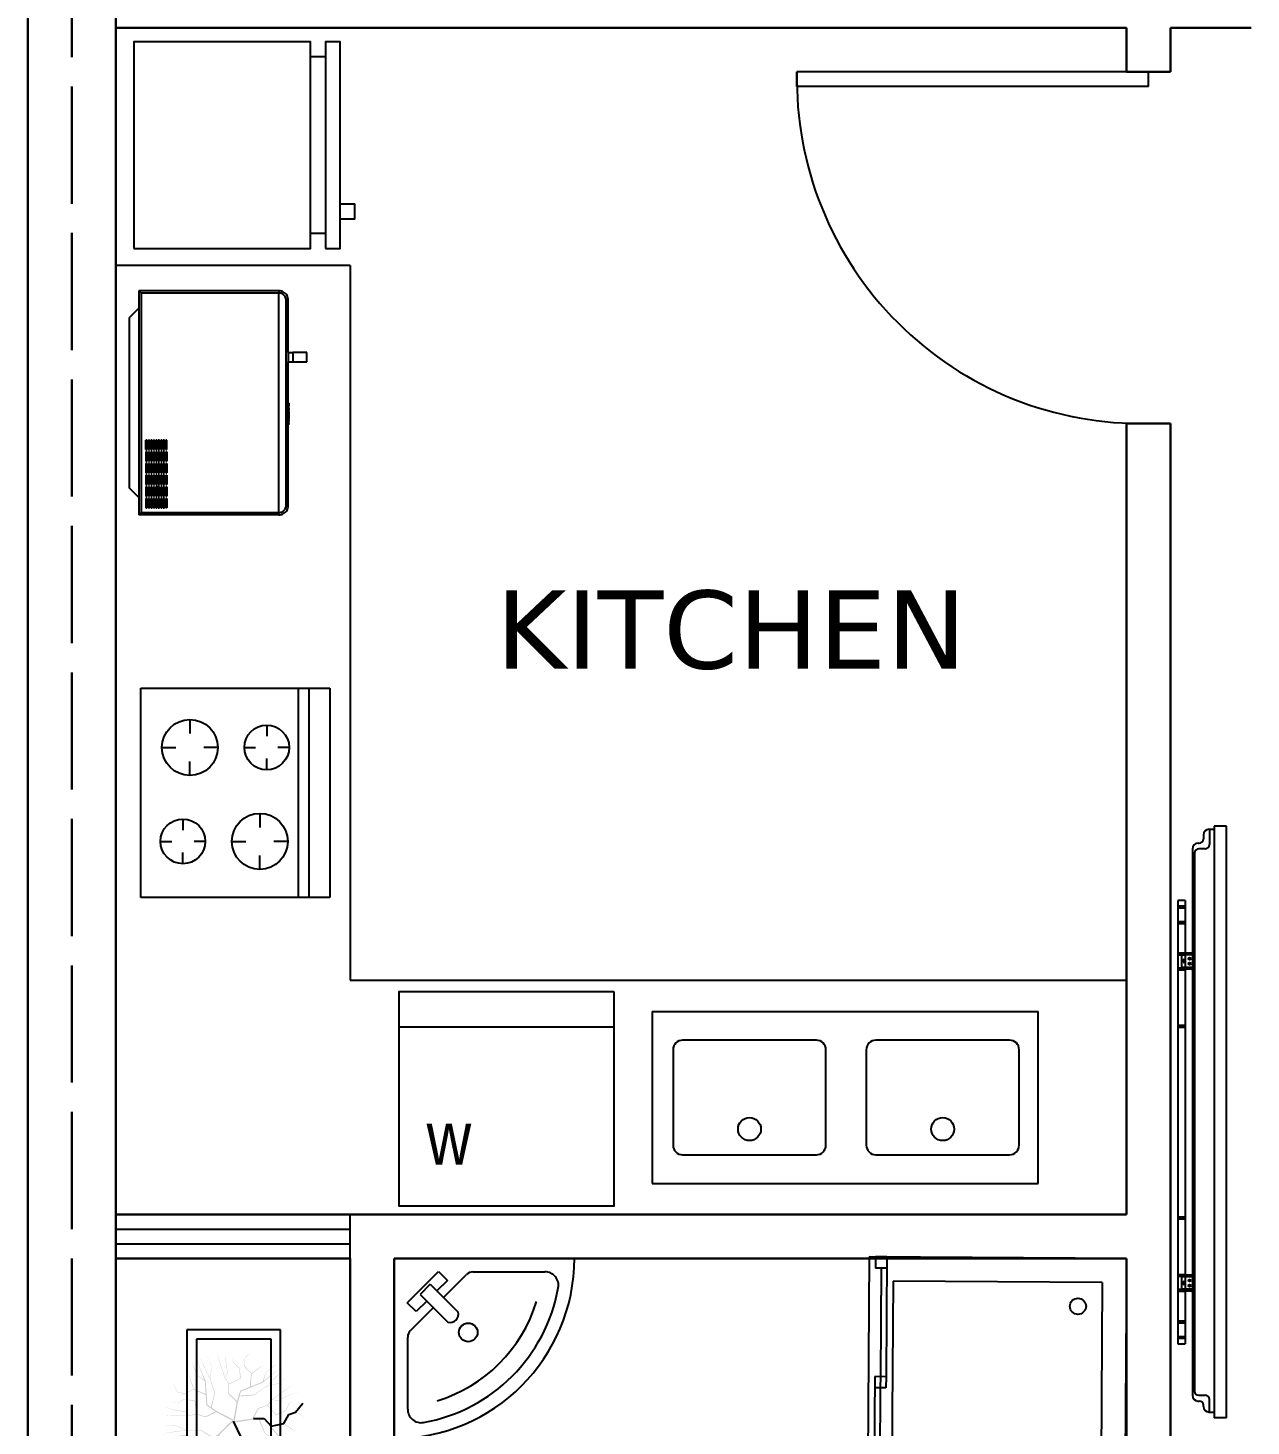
# Model space of a CAD drawing. Header units: inches. Extents: x 5 to 314, y -17 to 610.
# Drawn here: x 4.9 to 130.2, y 228.2 to 371.3 of the extents above; entities that cross this region are included whole.
import ezdxf

# ---------------------------------------------------------------- set-up
doc = ezdxf.new("R2010")
doc.units = ezdxf.units.IN
doc.header["$MEASUREMENT"] = 0
doc.linetypes.add('ACAD_ISO02W100', pattern=[15, 12, -3])
for name, color, linetype in [('Edges', 7, 'Continuous'), ('FIRNTUR', 171, 'Continuous'), ('freecads.com', 7, 'Continuous')]:
    doc.layers.add(name, color=color, linetype=linetype)

# ---------------------------------------------------------------- blocks, each defined once
blk = doc.blocks.new('SINK2')
for p, q in [((505.2, 0), (-505.2, 0)), ((505.2, -450), (505.2, 0)), ((-505.2, 0), (-505.2, -450)), ((-455.2, -100), (-455.2, -350)), ((-80.2, -75), (-430.2, -75)), ((-55.2, -350), (-55.2, -100)), ((50.5, -100), (50.5, -350)), ((425.5, -75), (75.5, -75)), ((450.5, -350), (450.5, -100)), ((-430.2, -375), (-80.2, -375)), ((75.5, -375), (425.5, -375)), ((505.2, -450), (-505.2, -450))]:
    blk.add_line(p, q)
for centre in [(-255.2, -142.2), (250.5, -142.2)]:
    blk.add_circle(centre, 30)
for centre, start, end in [((-430.2, -100), 90, 180), ((-80.2, -100), 0, 90), ((75.5, -100), 90, 180), ((425.5, -100), 0, 90), ((-430.2, -350), 180, 270), ((-80.2, -350), 270, 0), ((75.5, -350), 180, 270), ((425.5, -350), 270, 0)]:
    blk.add_arc(centre, 25, start, end)
blk = doc.blocks.new('COOKER_1')
for p, q in [((0, 665.2), (600, 665.2)), ((0, 0), (0, 665.2)), ((66.7, 0), (66.7, 665.2)), ((100, 0), (100, 665.2)), ((600, 665.2), (600, 0)), ((222.2, 576.3), (222.2, 531.8)), ((466.7, 558.5), (466.7, 522.9)), ((133.3, 487.4), (177.8, 487.4)), ((311.1, 487.4), (266.7, 487.4)), ((395.6, 487.4), (431.1, 487.4)), ((466.7, 416.3), (466.7, 451.8)), ((537.8, 487.4), (502.2, 487.4)), ((222.2, 398.5), (222.2, 442.9)), ((444.4, 277.8), (444.4, 233.3)), ((200, 260), (200, 224.4)), ((128.9, 188.9), (164.4, 188.9)), ((271.1, 188.9), (235.6, 188.9)), ((355.6, 188.9), (400, 188.9)), ((533.3, 188.9), (488.9, 188.9)), ((200, 117.8), (200, 153.3)), ((444.4, 100), (444.4, 144.4)), ((600, 0), (0, 0))]:
    blk.add_line(p, q)
for centre, radius in [((222.2, 487.4), 88.9), ((466.7, 487.4), 71.1), ((444.4, 188.9), 88.9), ((200, 188.9), 71.1)]:
    blk.add_circle(centre, radius)
blk = doc.blocks.new('REFRI-00')
for points in [[(-0.35, 0.35), (-0.35, -0.25), (0.35, -0.25), (0.35, 0.35), (-0.35, 0.35)], [(-0.3, -0.3), (-0.3, -0.25)], [(0.3, -0.3), (0.3, -0.25)], [(-0.35, -0.3), (-0.35, -0.35), (0.35, -0.35), (0.35, -0.3), (-0.35, -0.3)], [(-0.25, -0.35), (-0.25, -0.4), (-0.2, -0.4), (-0.2, -0.35)]]:
    blk.add_lwpolyline(points)
blk = doc.blocks.new('A$C2CD43210')
for p, q in [((0, 0.8381), (0, 0.9)), ((0, 0.9), (0.9, 0.9)), ((0.9, 0), (0.9, 0.9)), ((0, 0.8775), (0.0394, 0.8775)), ((0, 0.8775), (0.0394, 0.8775)), ((0, 0.8381), (0.4387, 0.8381)), ((0, 0), (0, 0.8381)), ((0, 0.8381), (0.0394, 0.8381)), ((0.0394, 0.8381), (0.0394, 0.8775)), ((0.0394, 0.8578), (0.3994, 0.8578)), ((0.3994, 0.8775), (0.4387, 0.8775)), ((0.3994, 0.8381), (0.3994, 0.8775)), ((0.3994, 0.8775), (0.8775, 0.8775)), ((0.3994, 0.8578), (0.4387, 0.8578)), ((0.3994, 0.8381), (0.4387, 0.8381)), ((0.4387, 0.8381), (0.4387, 0.8775)), ((0.4387, 0.8578), (0.8381, 0.8578)), ((0.8381, 0.8381), (0.8381, 0.8775)), ((0.8381, 0.8775), (0.8775, 0.8775)), ((0.8381, 0.8381), (0.8775, 0.8381)), ((0.8578, 0.4584), (0.8578, 0.8381)), ((0.8775, 0.8381), (0.8775, 0.8775)), ((0.8775, 0.4191), (0.8775, 0.8381)), ((0.0844, 0.0844), (0.0844, 0.8156)), ((0.0844, 0.8156), (0.8156, 0.8156)), ((0.8156, 0.0844), (0.8156, 0.8156)), ((0.8381, 0.4191), (0.8381, 0.4584)), ((0.8381, 0.4584), (0.8775, 0.4584)), ((0.8578, 0.4191), (0.8578, 0.4584)), ((0.8775, 0.4191), (0.8775, 0.4584)), ((0.8381, 0), (0.8381, 0.4191)), ((0.8381, 0.4191), (0.8775, 0.4191)), ((0.8578, 0.0394), (0.8578, 0.4191)), ((0.0844, 0.0844), (0.8156, 0.0844)), ((0, 0), (0.9, 0)), ((0.8381, 0), (0.8381, 0.0394)), ((0.8381, 0.0394), (0.8775, 0.0394)), ((0.8381, 0), (0.8775, 0)), ((0.8775, 0), (0.8775, 0.0394)), ((0.8775, 0), (0.8775, 0.0394))]:
    blk.add_line(p, q)
blk.add_circle((0.1687, 0.1687), 0.0281)
blk = doc.blocks.new('Microwave Oven pl')
at = {"layer": 'Edges'}
for p, q in [((7.22, 16.15), (8.24, 17.15)), ((8.24, 17.15), (26.51, 17.15)), ((27.53, 16.15), (26.51, 17.15)), ((5.37, 1.15), (5.37, 16.15)), ((5.37, 16.15), (5.61, 15.91)), ((7.22, 16.15), (5.37, 16.15)), ((5.61, 15.91), (5.61, 1.15)), ((29.14, 15.91), (5.61, 15.91)), ((6.11, 15.41), (6.11, 15.29)), ((7.11, 15.41), (6.11, 15.41)), ((6.11, 15.29), (7.11, 15.29)), ((6.11, 15.14), (7.11, 15.14)), ((6.11, 15.14), (6.11, 15.01)), ((7.11, 15.01), (6.11, 15.01)), ((7.11, 15.29), (7.11, 15.41)), ((7.11, 15.01), (7.11, 15.14)), ((27.53, 16.15), (7.22, 16.15)), ((7.36, 15.41), (7.36, 15.28)), ((8.36, 15.41), (7.36, 15.41)), ((7.36, 15.28), (8.36, 15.28)), ((7.36, 15.14), (8.36, 15.14)), ((7.36, 15.14), (7.36, 15.01)), ((8.36, 15.01), (7.36, 15.01)), ((8.36, 15.28), (8.36, 15.41)), ((8.36, 15.01), (8.36, 15.14)), ((8.61, 15.41), (8.61, 15.28)), ((9.61, 15.41), (8.61, 15.41)), ((8.61, 15.28), (9.61, 15.28)), ((8.61, 15.14), (9.61, 15.14)), ((8.61, 15.14), (8.61, 15.01)), ((9.61, 15.01), (8.61, 15.01)), ((9.61, 15.28), (9.61, 15.41)), ((9.61, 15.01), (9.61, 15.14)), ((10.86, 15.41), (9.86, 15.41)), ((9.86, 15.41), (9.86, 15.28)), ((9.86, 15.28), (10.86, 15.28)), ((9.86, 15.14), (9.86, 15.01)), ((9.86, 15.14), (10.86, 15.14)), ((10.86, 15.01), (9.86, 15.01)), ((10.86, 15.28), (10.86, 15.41)), ((10.86, 15.01), (10.86, 15.14)), ((11.11, 15.41), (11.11, 15.28)), ((12.11, 15.41), (11.11, 15.41)), ((11.11, 15.28), (12.11, 15.28)), ((11.11, 15.14), (11.11, 15.01)), ((11.11, 15.14), (12.11, 15.14)), ((12.11, 15.01), (11.11, 15.01)), ((12.11, 15.28), (12.11, 15.41)), ((12.11, 15.01), (12.11, 15.14)), ((12.36, 15.41), (13.36, 15.41)), ((12.36, 15.41), (12.36, 15.28)), ((12.36, 15.28), (13.36, 15.28)), ((12.36, 15.14), (13.36, 15.14)), ((12.36, 15.14), (12.36, 15.01)), ((13.36, 15.01), (12.36, 15.01)), ((13.36, 15.28), (13.36, 15.41)), ((13.36, 15.01), (13.36, 15.14)), ((29.37, 16.15), (27.53, 16.15)), ((29.37, 16.15), (29.14, 15.91)), ((29.14, 1.15), (29.14, 15.91)), ((29.37, 1.15), (29.37, 16.15)), ((6.11, 14.88), (7.11, 14.88)), ((6.11, 14.88), (6.11, 14.75)), ((6.11, 14.75), (7.11, 14.75)), ((6.11, 14.61), (7.11, 14.61)), ((6.11, 14.61), (6.11, 14.48)), ((7.11, 14.48), (6.11, 14.48)), ((6.11, 14.35), (7.11, 14.35)), ((6.11, 14.35), (6.11, 14.21)), ((6.11, 14.21), (7.11, 14.21)), ((6.11, 14.08), (7.11, 14.08)), ((6.11, 14.08), (6.11, 13.95)), ((7.11, 13.95), (6.11, 13.95)), ((6.11, 13.82), (7.11, 13.82)), ((6.11, 13.82), (6.11, 13.68)), ((6.11, 13.68), (7.11, 13.68)), ((6.11, 13.55), (7.11, 13.55)), ((6.11, 13.55), (6.11, 13.42)), ((7.11, 14.75), (7.11, 14.88)), ((7.11, 14.48), (7.11, 14.61)), ((7.11, 14.21), (7.11, 14.35)), ((7.11, 13.95), (7.11, 14.08)), ((7.11, 13.68), (7.11, 13.82)), ((7.11, 13.42), (7.11, 13.55)), ((7.36, 14.88), (8.36, 14.88)), ((7.36, 14.88), (7.36, 14.75)), ((7.36, 14.75), (8.36, 14.75)), ((7.36, 14.61), (8.36, 14.61)), ((7.36, 14.61), (7.36, 14.48)), ((8.36, 14.48), (7.36, 14.48)), ((7.36, 14.35), (8.36, 14.35)), ((7.36, 14.35), (7.36, 14.21)), ((7.36, 14.21), (8.36, 14.21)), ((7.36, 14.08), (8.36, 14.08)), ((7.36, 14.08), (7.36, 13.95)), ((8.36, 13.95), (7.36, 13.95)), ((7.36, 13.82), (8.36, 13.82)), ((7.36, 13.82), (7.36, 13.68)), ((7.36, 13.68), (8.36, 13.68)), ((7.36, 13.55), (8.36, 13.55)), ((7.36, 13.55), (7.36, 13.42)), ((8.36, 14.75), (8.36, 14.88)), ((8.36, 14.48), (8.36, 14.61)), ((8.36, 14.21), (8.36, 14.35)), ((8.36, 14.08), (8.36, 14.21)), ((8.36, 13.95), (8.36, 14.08)), ((8.36, 13.68), (8.36, 13.82)), ((8.36, 13.42), (8.36, 13.55)), ((8.61, 14.88), (9.61, 14.88)), ((8.61, 14.88), (8.61, 14.75)), ((8.61, 14.75), (9.61, 14.75)), ((8.61, 14.61), (9.61, 14.61)), ((8.61, 14.61), (8.61, 14.48)), ((9.61, 14.48), (8.61, 14.48)), ((8.61, 14.35), (9.61, 14.35)), ((8.61, 14.35), (8.61, 14.21)), ((8.61, 14.21), (9.61, 14.21)), ((8.61, 14.08), (9.61, 14.08)), ((8.61, 14.08), (8.61, 13.95)), ((9.61, 13.95), (8.61, 13.95)), ((8.61, 13.82), (9.61, 13.82)), ((8.61, 13.82), (8.61, 13.68)), ((8.61, 13.68), (9.61, 13.68)), ((8.61, 13.55), (9.61, 13.55)), ((8.61, 13.55), (8.61, 13.42)), ((9.61, 14.75), (9.61, 14.88)), ((9.61, 14.48), (9.61, 14.61)), ((9.61, 14.21), (9.61, 14.35)), ((9.61, 13.95), (9.61, 14.08)), ((9.61, 13.68), (9.61, 13.82)), ((9.61, 13.42), (9.61, 13.55)), ((9.86, 14.88), (10.86, 14.88)), ((9.86, 14.88), (9.86, 14.75)), ((9.86, 14.75), (10.86, 14.75)), ((9.86, 14.61), (10.86, 14.61)), ((9.86, 14.61), (9.86, 14.48)), ((10.86, 14.48), (9.86, 14.48)), ((9.86, 14.35), (9.86, 14.21)), ((9.86, 14.35), (10.86, 14.35)), ((9.86, 14.21), (10.86, 14.21)), ((9.86, 14.08), (9.86, 13.95)), ((9.86, 14.08), (10.86, 14.08)), ((10.86, 13.95), (9.86, 13.95)), ((9.86, 13.82), (10.86, 13.82)), ((9.86, 13.82), (9.86, 13.68)), ((9.86, 13.68), (10.86, 13.68)), ((9.86, 13.55), (9.86, 13.42)), ((9.86, 13.55), (10.86, 13.55)), ((10.86, 14.75), (10.86, 14.88)), ((10.86, 14.48), (10.86, 14.61)), ((10.86, 14.21), (10.86, 14.35)), ((10.86, 13.95), (10.86, 14.08)), ((10.86, 13.68), (10.86, 13.82)), ((10.86, 13.42), (10.86, 13.55)), ((11.11, 14.88), (12.11, 14.88)), ((11.11, 14.88), (11.11, 14.75)), ((11.11, 14.75), (12.11, 14.75)), ((11.11, 14.61), (11.11, 14.48)), ((11.11, 14.61), (12.11, 14.61)), ((12.11, 14.48), (11.11, 14.48)), ((11.11, 14.35), (11.11, 14.21)), ((11.11, 14.35), (12.11, 14.35)), ((11.11, 14.21), (12.11, 14.21)), ((11.11, 14.08), (12.11, 14.08)), ((11.11, 14.08), (11.11, 13.95)), ((12.11, 13.95), (11.11, 13.95)), ((11.11, 13.82), (11.11, 13.68)), ((11.11, 13.82), (12.11, 13.82)), ((11.11, 13.68), (12.11, 13.68)), ((11.11, 13.55), (12.11, 13.55)), ((11.11, 13.55), (11.11, 13.42)), ((12.11, 14.75), (12.11, 14.88)), ((12.11, 14.48), (12.11, 14.61)), ((12.11, 14.21), (12.11, 14.35)), ((12.11, 13.95), (12.11, 14.08)), ((12.11, 13.68), (12.11, 13.82)), ((12.11, 13.42), (12.11, 13.55)), ((12.36, 14.88), (13.36, 14.88)), ((12.36, 14.88), (12.36, 14.75)), ((12.36, 14.75), (13.36, 14.75)), ((12.36, 14.61), (13.36, 14.61)), ((12.36, 14.61), (12.36, 14.48)), ((13.36, 14.48), (12.36, 14.48)), ((12.36, 14.35), (13.36, 14.35)), ((12.36, 14.35), (12.36, 14.21)), ((12.36, 14.21), (13.36, 14.21)), ((12.36, 14.08), (13.36, 14.08)), ((12.36, 14.08), (12.36, 13.95)), ((12.36, 13.95), (13.36, 13.95)), ((12.36, 13.82), (13.36, 13.82)), ((12.36, 13.82), (12.36, 13.68)), ((12.36, 13.68), (13.36, 13.68)), ((12.36, 13.55), (13.36, 13.55)), ((12.36, 13.55), (12.36, 13.42)), ((13.36, 14.75), (13.36, 14.88)), ((13.36, 14.48), (13.36, 14.61)), ((13.36, 14.21), (13.36, 14.35)), ((13.36, 13.95), (13.36, 14.08)), ((13.36, 13.68), (13.36, 13.82)), ((13.36, 13.42), (13.36, 13.55)), ((6.11, 13.42), (7.11, 13.42)), ((6.11, 13.42), (6.11, 13.41)), ((6.11, 13.29), (7.11, 13.29)), ((6.11, 13.16), (6.11, 13.29)), ((7.11, 13.16), (6.11, 13.16)), ((7.11, 13.29), (7.11, 13.16)), ((7.36, 13.42), (8.36, 13.42)), ((7.36, 13.29), (8.36, 13.29)), ((7.36, 13.29), (7.36, 13.16)), ((8.36, 13.16), (7.36, 13.16)), ((8.36, 13.29), (8.36, 13.16)), ((8.61, 13.42), (9.61, 13.42)), ((8.61, 13.29), (9.61, 13.29)), ((8.61, 13.29), (8.61, 13.16)), ((9.61, 13.16), (8.61, 13.16)), ((9.61, 13.29), (9.61, 13.16)), ((9.86, 13.42), (10.86, 13.42)), ((9.86, 13.29), (10.86, 13.29)), ((9.86, 13.29), (9.86, 13.16)), ((10.86, 13.16), (9.86, 13.16)), ((10.86, 13.29), (10.86, 13.16)), ((11.11, 13.42), (12.11, 13.42)), ((11.11, 13.29), (12.11, 13.29)), ((11.11, 13.29), (11.11, 13.16)), ((12.11, 13.16), (11.11, 13.16)), ((12.11, 13.29), (12.11, 13.16)), ((12.36, 13.42), (13.36, 13.42)), ((13.36, 13.29), (12.36, 13.29)), ((12.36, 13.29), (12.36, 13.16)), ((12.36, 13.16), (13.36, 13.16)), ((13.36, 13.16), (13.36, 13.29)), ((5.37, 1.15), (5.38, 1.02)), ((5.37, 1.15), (5.61, 1.15)), ((5.38, 1.02), (5.41, 0.89)), ((5.41, 0.89), (5.45, 0.76)), ((5.45, 0.76), (5.51, 0.65)), ((5.51, 0.65), (5.58, 0.54)), ((5.58, 0.54), (5.67, 0.44)), ((5.61, 1.15), (5.62, 1.05)), ((5.61, 1.15), (29.14, 1.15)), ((5.62, 1.05), (5.64, 0.95)), ((5.64, 0.95), (5.67, 0.85)), ((5.67, 0.85), (5.71, 0.76)), ((5.67, 0.44), (5.76, 0.35)), ((5.71, 0.76), (5.77, 0.68)), ((5.76, 0.35), (5.87, 0.28)), ((5.77, 0.68), (5.83, 0.61)), ((5.83, 0.61), (5.91, 0.54)), ((5.87, 0.28), (5.99, 0.22)), ((5.91, 0.54), (5.99, 0.48)), ((5.99, 0.48), (6.08, 0.44)), ((5.99, 0.22), (6.11, 0.18)), ((6.08, 0.44), (6.18, 0.41)), ((6.11, 0.18), (6.24, 0.15)), ((6.18, 0.41), (6.27, 0.39)), ((6.24, 0.15), (6.37, 0.15)), ((6.27, 0.39), (6.38, 0.38)), ((6.37, 0.15), (15, 0.15)), ((6.38, 0.38), (28.37, 0.38)), ((15, 0.15), (15.01, 0.15)), ((15, 0.15), (15, 0.08)), ((15, 0.08), (15.01, 0.08)), ((15.01, 0.15), (15.06, 0.15)), ((15.01, 0.15), (15.01, 0.08)), ((15.01, 0.08), (15.06, 0.08)), ((15.06, 0.15), (15.09, 0.15)), ((15.06, 0.15), (15.06, 0.08)), ((15.06, 0.08), (15.09, 0.08)), ((15.09, 0.15), (15.1, 0.15)), ((15.09, 0.15), (15.09, 0.08)), ((15.09, 0.08), (15.1, 0.08)), ((15.1, 0.15), (15.11, 0.15)), ((15.1, 0.15), (15.1, 0.08)), ((15.1, 0.08), (15.11, 0.08)), ((15.11, 0.15), (15.17, 0.15)), ((15.11, 0.15), (15.11, 0.08)), ((15.17, 0.08), (15.11, 0.08)), ((15.17, 0.15), (15.19, 0.15)), ((15.17, 0.15), (15.17, 0.08)), ((15.17, 0.08), (15.19, 0.08)), ((15.19, 0.15), (15.25, 0.15)), ((15.19, 0.15), (15.19, 0.08)), ((15.19, 0.08), (15.25, 0.08)), ((15.25, 0.15), (15.26, 0.15)), ((15.25, 0.15), (15.25, 0.08)), ((15.25, 0.08), (15.26, 0.08)), ((15.26, 0.15), (15.28, 0.15)), ((15.26, 0.15), (15.26, 0.08)), ((15.26, 0.08), (15.28, 0.08)), ((15.28, 0.15), (15.3, 0.15)), ((15.28, 0.15), (15.28, 0.08)), ((15.28, 0.08), (15.3, 0.08)), ((15.3, 0.15), (15.35, 0.15)), ((15.3, 0.15), (15.3, 0.08)), ((15.3, 0.08), (15.35, 0.08)), ((15.35, 0.15), (15.36, 0.15)), ((15.35, 0.15), (15.35, 0.08)), ((15.35, 0.08), (15.36, 0.08)), ((15.36, 0.15), (15.36, 0.08)), ((15.36, 0.15), (15.4, 0.15)), ((15.4, 0.15), (15.49, 0.15)), ((15.4, 0.15), (15.4, 0.08)), ((15.49, 0.08), (15.4, 0.08)), ((15.49, 0.15), (15.62, 0.15)), ((15.49, 0.15), (15.49, 0.08)), ((15.49, 0.08), (15.62, 0.08)), ((15.62, 0.15), (15.7, 0.15)), ((15.62, 0.15), (15.62, 0.08)), ((15.7, 0.08), (15.62, 0.08)), ((15.7, 0.15), (15.8, 0.15)), ((15.7, 0.15), (15.7, 0.08)), ((15.8, 0.08), (15.7, 0.08)), ((15.8, 0.15), (15.8, 0.08)), ((15.8, 0.15), (15.83, 0.15)), ((15.83, 0.15), (15.83, 0.15)), ((15.83, 0.15), (16.05, 0.15)), ((15.83, 0.15), (15.83, 0.08)), ((15.83, 0.15), (15.83, 0.08)), ((15.83, 0.08), (15.83, 0.08)), ((16.05, 0.08), (15.83, 0.08)), ((16.05, 0.15), (16.06, 0.15)), ((16.05, 0.15), (16.05, 0.08)), ((16.05, 0.08), (16.06, 0.08)), ((16.06, 0.15), (16.06, 0.15)), ((16.06, 0.15), (16.06, 0.08)), ((16.06, 0.15), (16.06, 0.08)), ((16.06, 0.15), (16.08, 0.15)), ((16.06, 0.08), (16.06, 0.08)), ((16.08, 0.15), (16.21, 0.15)), ((16.08, 0.15), (16.08, 0.08)), ((16.21, 0.08), (16.08, 0.08)), ((16.21, 0.15), (16.21, 0.08)), ((16.21, 0.15), (16.23, 0.15)), ((16.23, 0.15), (16.31, 0.15)), ((16.23, 0.15), (16.23, 0.08)), ((16.31, 0.08), (16.23, 0.08)), ((16.31, 0.15), (16.44, 0.15)), ((16.31, 0.15), (16.31, 0.08)), ((16.44, 0.08), (16.31, 0.08)), ((16.44, 0.15), (16.54, 0.15)), ((16.44, 0.15), (16.44, 0.08)), ((16.44, 0.08), (16.54, 0.08)), ((16.54, 0.15), (16.54, 0.08)), ((16.54, 0.15), (16.56, 0.15)), ((16.56, 0.15), (16.57, 0.15)), ((16.56, 0.15), (16.56, 0.08)), ((16.56, 0.08), (16.57, 0.08)), ((16.57, 0.15), (16.79, 0.15)), ((16.57, 0.15), (16.57, 0.08)), ((16.79, 0.08), (16.57, 0.08)), ((16.79, 0.15), (16.8, 0.15)), ((16.79, 0.15), (16.79, 0.08)), ((16.79, 0.08), (16.8, 0.08)), ((16.8, 0.15), (16.8, 0.15)), ((16.8, 0.15), (16.8, 0.08)), ((16.8, 0.15), (16.8, 0.08)), ((16.8, 0.15), (16.82, 0.15)), ((16.8, 0.08), (16.8, 0.08)), ((16.82, 0.15), (16.95, 0.15)), ((16.82, 0.15), (16.82, 0.08)), ((16.82, 0.08), (16.95, 0.08)), ((16.95, 0.15), (16.95, 0.08)), ((16.95, 0.15), (17, 0.15)), ((16.95, 0.08), (17, 0.08)), ((17, 0.15), (17.11, 0.15)), ((17, 0.15), (17, 0.08)), ((17.11, 0.08), (17, 0.08)), ((17.11, 0.15), (17.11, 0.08)), ((17.11, 0.15), (17.12, 0.15)), ((17.12, 0.15), (17.13, 0.15)), ((17.12, 0.15), (17.12, 0.08)), ((17.12, 0.08), (17.13, 0.08)), ((17.13, 0.15), (17.35, 0.15)), ((17.13, 0.15), (17.13, 0.08)), ((17.35, 0.08), (17.13, 0.08)), ((17.35, 0.15), (17.36, 0.15)), ((17.35, 0.15), (17.35, 0.08)), ((17.35, 0.08), (17.36, 0.08)), ((17.36, 0.15), (17.36, 0.15)), ((17.36, 0.15), (17.36, 0.08)), ((17.36, 0.15), (17.36, 0.08)), ((17.36, 0.15), (21.78, 0.15)), ((17.36, 0.08), (17.36, 0.08)), ((21.78, 0.15), (21.78, -0.35)), ((22.78, 0.15), (21.78, 0.15)), ((22.78, 0.15), (22.78, -0.35)), ((22.78, 0.15), (28.37, 0.15)), ((28.37, 0.38), (28.47, 0.39)), ((28.37, 0.15), (28.5, 0.15)), ((28.47, 0.39), (28.57, 0.41)), ((28.5, 0.15), (28.63, 0.18)), ((28.57, 0.41), (28.67, 0.44)), ((28.63, 0.18), (28.76, 0.22)), ((28.67, 0.44), (28.75, 0.48)), ((28.75, 0.48), (28.84, 0.54)), ((28.76, 0.22), (28.87, 0.28)), ((28.84, 0.54), (28.91, 0.61)), ((28.87, 0.28), (28.98, 0.35)), ((28.91, 0.61), (28.98, 0.68)), ((28.98, 0.68), (29.03, 0.76)), ((28.98, 0.35), (29.08, 0.44)), ((29.03, 0.76), (29.08, 0.85)), ((29.08, 0.85), (29.11, 0.95)), ((29.08, 0.44), (29.17, 0.54)), ((29.11, 0.95), (29.13, 1.05)), ((29.13, 1.05), (29.14, 1.15)), ((29.37, 1.15), (29.14, 1.15)), ((29.17, 0.54), (29.24, 0.65)), ((29.24, 0.65), (29.3, 0.76)), ((29.3, 0.76), (29.34, 0.89)), ((29.34, 0.89), (29.36, 1.02)), ((29.36, 1.02), (29.37, 1.15)), ((22.78, -0.35), (21.78, -0.35)), ((21.78, -0.35), (21.78, -1.85)), ((22.78, -1.85), (22.78, -0.35)), ((21.78, -1.85), (22.78, -1.85))]:
    blk.add_line(p, q, dxfattribs=at)
blk = doc.blocks.new('BASIN3')
at = {"color": 7}
for p, q in [((0, -1), (0, 0)), ((0, 0), (1, 0)), ((0.073, -0.2463), (0.2463, -0.073)), ((0.2463, -0.073), (0.2956, -0.1223)), ((0.4368, -0.075), (0.8367, -0.075)), ((0.2007, -0.1441), (0.3548, -0.2982)), ((0.2956, -0.1223), (0.2372, -0.1807)), ((0.2739, -0.2173), (0.4014, -0.0897)), ((0.1441, -0.2007), (0.2982, -0.3548)), ((0.1223, -0.2956), (0.073, -0.2463)), ((0.0897, -0.4014), (0.2173, -0.2739)), ((0.1807, -0.2372), (0.1223, -0.2956)), ((0.075, -0.8367), (0.075, -0.4368))]:
    blk.add_line(p, q, dxfattribs=at)
blk.add_lwpolyline([(0.2007, -0.1441), (0.1441, -0.2007)], dxfattribs=at)
blk.add_circle((0.4109, -0.4108), 0.0517, dxfattribs=at)
for centre, radius, start, end in [((0, 0), 1, 270, 0), ((0.4368, -0.125), 0.05, 90, 135), ((0.8367, -0.15), 0.075, 349.83575, 90), ((0, 0), 0.925, 280.16425, 349.83575), ((0, 0), 0.8251, 286.86259, 343.13741), ((0.3091, -0.3091), 0.047, 256.674, 13.326), ((0.125, -0.4368), 0.05, 135, 180), ((0.15, -0.8367), 0.075, 180, 280.16425)]:
    blk.add_arc(centre, radius, start, end, dxfattribs=at)
blk = doc.blocks.new('Plants')
at = {"layer": 'freecads.com'}
h = blk.add_hatch(color=256, dxfattribs=at)
h.paths.add_polyline_path([(147.29, 654.5), (146.85, 655.06), (147.76, 656.57), (147.74, 658.23), (148.34, 659.7), (148.24, 661.22), (148.3, 659.71), (147.73, 658.31), (147.53, 659.94), (147.33, 661.11), (147.7, 658.24), (147.7, 656.6), (146.79, 655.15), (146.48, 655.54), (147.15, 658.27), (146.98, 660.08), (147.06, 661.06), (146.93, 660.07), (147.04, 658.42), (146.43, 659.2), (146.31, 660.87), (146.31, 660.12), (146.4, 659.18), (147.05, 658.27), (146.64, 656.7), (146.35, 655.51), (147.12, 654.51), (145.82, 654.29), (144.95, 654.91), (145.24, 656.43), (144.18, 657.01), (144.11, 657.04), (143.17, 656.84), (142.55, 657.12), (143.16, 656.8), (144.13, 656.99), (145.18, 656.39), (144.9, 654.95), (144.04, 654.99), (143.76, 655.59), (142.48, 656.26), (141.42, 656.98), (142.49, 656.2), (143.72, 655.56), (143.99, 655), (142.13, 655.6), (140.96, 656.05), (142.15, 655.55), (144.02, 654.94), (144.89, 654.88), (145.83, 654.19), (147.21, 654.38), (148.78, 652.75), (148.77, 652.99)])
h.paths.add_polyline_path([(145.56, 657.77), (145.49, 658.86), (145.56, 659.72), (145.56, 659.72), (145.44, 658.85), (145.49, 657.81), (144.31, 657.63), (143.62, 658.07), (143.52, 658.53), (143.42, 659.33), (143.48, 658.51), (143.59, 658.05), (144.3, 657.58), (145.5, 657.75), (146.64, 656.7), (146.67, 656.82)], flags=17)
h = blk.add_hatch(color=256, dxfattribs=at)
h.paths.add_polyline_path([(149.98, 654.71), (150.38, 655.3), (152.1, 654.9), (153.66, 655.43), (155.25, 655.32), (156.66, 655.88), (155.24, 655.35), (153.74, 655.47), (155.23, 656.16), (156.28, 656.71), (153.66, 655.48), (152.11, 654.97), (150.44, 655.39), (150.72, 655.8), (153.53, 656.01), (155.19, 656.73), (156.15, 656.96), (155.17, 656.77), (153.63, 656.16), (154.18, 656.98), (155.73, 657.61), (155.02, 657.38), (154.16, 657), (153.49, 656.1), (151.87, 656.01), (150.65, 655.91), (149.93, 654.87), (149.33, 656.04), (149.65, 657.06), (151.18, 657.25), (151.41, 658.45), (151.42, 658.52), (150.93, 659.35), (151.01, 660.03), (150.89, 659.34), (151.37, 658.49), (151.12, 657.3), (149.67, 657.12), (149.44, 657.95), (149.93, 658.41), (150.16, 659.83), (150.52, 661.05), (150.11, 659.8), (149.88, 658.43), (149.43, 658), (149.43, 659.95), (149.5, 661.2), (149.39, 659.92), (149.39, 657.95), (149.6, 657.11), (149.23, 656.01), (149.84, 654.75), (148.78, 652.75), (149, 652.83)])
h.paths.add_polyline_path([(152.56, 657.36), (153.57, 657.77), (154.4, 657.97), (154.41, 657.97), (153.55, 657.82), (152.57, 657.44), (152.04, 658.52), (152.24, 659.3), (152.65, 659.54), (153.38, 659.88), (152.61, 659.57), (152.21, 659.32), (151.98, 658.5), (152.52, 657.42), (151.87, 656.01), (152, 656.01)], flags=17)
h = blk.add_hatch(color=256, dxfattribs=at)
h.paths.add_polyline_path([(163.74, 654.68), (163.3, 655.23), (164.21, 656.75), (164.19, 658.4), (164.79, 659.87), (164.69, 661.39), (164.75, 659.88), (164.18, 658.48), (163.98, 660.11), (163.78, 661.28), (164.15, 658.42), (164.15, 656.78), (163.24, 655.32), (162.93, 655.71), (163.6, 658.45), (163.43, 660.25), (163.51, 661.23), (163.38, 660.25), (163.49, 658.59), (162.88, 659.37), (162.76, 661.04), (162.76, 660.29), (162.85, 659.36), (163.5, 658.44), (163.09, 656.87), (162.8, 655.68), (163.57, 654.68), (162.27, 654.47), (161.4, 655.08), (161.7, 656.6), (160.63, 657.19), (160.56, 657.22), (159.62, 657.01), (159, 657.3), (159.61, 656.98), (160.58, 657.16), (161.63, 656.56), (161.35, 655.12), (160.49, 655.16), (160.21, 655.76), (158.93, 656.43), (157.87, 657.15), (158.94, 656.37), (160.17, 655.73), (160.44, 655.17), (158.59, 655.77), (157.41, 656.22), (158.6, 655.72), (160.47, 655.11), (161.34, 655.05), (162.28, 654.37), (163.66, 654.56), (165.23, 652.93), (165.22, 653.17)])
h.paths.add_polyline_path([(162.01, 657.95), (161.94, 659.04), (162.01, 659.89), (162.01, 659.89), (161.89, 659.03), (161.94, 657.98), (160.76, 657.81), (160.07, 658.25), (159.97, 658.71), (159.87, 659.51), (159.93, 658.68), (160.04, 658.22), (160.75, 657.75), (161.95, 657.92), (163.09, 656.87), (163.12, 657)], flags=17)
h = blk.add_hatch(color=256, dxfattribs=at)
h.paths.add_polyline_path([(166.43, 654.88), (166.83, 655.47), (168.55, 655.07), (170.11, 655.61), (171.7, 655.49), (173.11, 656.06), (171.69, 655.53), (170.19, 655.64), (171.68, 656.33), (172.73, 656.89), (170.11, 655.65), (168.56, 655.14), (166.89, 655.56), (167.17, 655.98), (169.98, 656.18), (171.64, 656.9), (172.6, 657.13), (171.62, 656.94), (170.08, 656.33), (170.63, 657.15), (172.18, 657.79), (171.47, 657.55), (170.61, 657.17), (169.94, 656.28), (168.32, 656.18), (167.1, 656.08), (166.38, 655.05), (165.78, 656.22), (166.1, 657.23), (167.63, 657.42), (167.86, 658.62), (167.87, 658.69), (167.38, 659.52), (167.46, 660.2), (167.34, 659.52), (167.82, 658.66), (167.57, 657.48), (166.12, 657.3), (165.89, 658.13), (166.38, 658.58), (166.61, 660), (166.97, 661.23), (166.56, 659.98), (166.33, 658.6), (165.88, 658.17), (165.88, 660.12), (165.95, 661.38), (165.84, 660.09), (165.84, 658.13), (166.05, 657.29), (165.68, 656.18), (166.29, 654.92), (165.23, 652.93), (165.45, 653.01)])
h.paths.add_polyline_path([(169.01, 657.54), (170.02, 657.94), (170.85, 658.14), (170.86, 658.14), (170, 657.99), (169.02, 657.61), (168.49, 658.69), (168.69, 659.48), (169.1, 659.72), (169.83, 660.05), (169.06, 659.75), (168.66, 659.5), (168.43, 658.68), (168.97, 657.59), (168.32, 656.18), (168.45, 656.19)], flags=17)
h = blk.add_hatch(color=256, dxfattribs=at)
h.paths.add_polyline_path([(178.97, 654.75), (178.53, 655.31), (179.44, 656.82), (179.42, 658.48), (180.02, 659.95), (179.92, 661.47), (179.98, 659.96), (179.41, 658.56), (179.21, 660.19), (179.01, 661.36), (179.38, 658.49), (179.38, 656.85), (178.47, 655.4), (178.16, 655.79), (178.83, 658.52), (178.66, 660.33), (178.74, 661.31), (178.62, 660.32), (178.72, 658.67), (178.11, 659.45), (177.99, 661.12), (177.99, 660.37), (178.09, 659.43), (178.73, 658.52), (178.32, 656.95), (178.03, 655.76), (178.8, 654.76), (177.5, 654.54), (176.63, 655.16), (176.93, 656.68), (175.86, 657.26), (175.8, 657.29), (174.85, 657.09), (174.23, 657.37), (174.85, 657.05), (175.81, 657.24), (176.86, 656.64), (176.58, 655.2), (175.72, 655.24), (175.44, 655.84), (174.16, 656.51), (173.1, 657.23), (174.17, 656.45), (175.4, 655.81), (175.67, 655.25), (173.82, 655.85), (172.64, 656.3), (173.84, 655.79), (175.7, 655.19), (176.57, 655.13), (177.51, 654.44), (178.89, 654.63), (180.46, 653), (180.45, 653.24)])
h.paths.add_polyline_path([(177.24, 658.02), (177.17, 659.11), (177.24, 659.97), (177.24, 659.97), (177.12, 659.1), (177.18, 658.06), (175.99, 657.88), (175.3, 658.32), (175.2, 658.78), (175.11, 659.58), (175.16, 658.76), (175.27, 658.3), (175.98, 657.83), (177.18, 658), (178.32, 656.95), (178.35, 657.07)], flags=17)
h = blk.add_hatch(color=256, dxfattribs=at)
h.paths.add_polyline_path([(181.66, 654.96), (182.06, 655.55), (183.78, 655.15), (185.34, 655.68), (186.93, 655.57), (188.34, 656.13), (186.93, 655.6), (185.42, 655.72), (186.91, 656.41), (187.96, 656.96), (185.35, 655.73), (183.79, 655.22), (182.12, 655.64), (182.4, 656.05), (185.21, 656.26), (186.87, 656.98), (187.83, 657.21), (186.85, 657.02), (185.31, 656.41), (185.86, 657.23), (187.41, 657.86), (186.7, 657.63), (185.84, 657.25), (185.17, 656.35), (183.55, 656.26), (182.33, 656.16), (181.61, 655.12), (181.01, 656.29), (181.33, 657.31), (182.86, 657.5), (183.09, 658.69), (183.1, 658.76), (182.61, 659.6), (182.69, 660.28), (182.58, 659.59), (183.05, 658.74), (182.8, 657.55), (181.35, 657.37), (181.12, 658.2), (181.61, 658.65), (181.84, 660.08), (182.2, 661.3), (181.79, 660.05), (181.56, 658.68), (181.12, 658.25), (181.11, 660.2), (181.18, 661.45), (181.07, 660.17), (181.07, 658.2), (181.28, 657.36), (180.92, 656.26), (181.53, 655), (180.46, 653), (180.69, 653.08)])
h.paths.add_polyline_path([(184.24, 657.61), (185.25, 658.02), (186.09, 658.22), (186.09, 658.22), (185.23, 658.07), (184.25, 657.69), (183.72, 658.76), (183.92, 659.55), (184.33, 659.79), (185.06, 660.13), (184.29, 659.82), (183.89, 659.57), (183.66, 658.75), (184.2, 657.67), (183.55, 656.26), (183.68, 656.26)], flags=17)
h = blk.add_hatch(color=256, dxfattribs=at)
h.paths.add_polyline_path([(146.65, 651.88), (145.99, 651.63), (144.83, 652.97), (143.25, 653.46), (142.04, 654.48), (140.56, 654.86), (142.02, 654.45), (143.17, 653.47), (141.56, 653.79), (140.38, 653.96), (143.22, 653.42), (144.78, 652.92), (145.89, 651.6), (145.42, 651.43), (143.03, 652.91), (141.26, 653.3), (140.35, 653.68), (141.25, 653.26), (142.86, 652.85), (141.92, 652.51), (140.3, 652.91), (141.01, 652.68), (141.93, 652.48), (143, 652.81), (144.37, 651.94), (145.41, 651.3), (146.6, 651.72), (146.4, 650.42), (145.55, 649.78), (144.19, 650.53), (143.31, 649.69), (143.26, 649.64), (143.16, 648.68), (142.7, 648.18), (143.19, 648.67), (143.31, 649.64), (144.21, 650.45), (145.49, 649.74), (145.19, 648.94), (144.53, 648.86), (143.5, 647.85), (142.49, 647.06), (143.56, 647.84), (144.55, 648.81), (145.16, 648.9), (144.02, 647.31), (143.23, 646.34), (144.08, 647.32), (145.23, 648.91), (145.55, 649.71), (146.5, 650.39), (146.74, 651.77), (148.78, 652.75), (148.55, 652.82)])
h.paths.add_polyline_path([(143.01, 651.25), (141.95, 651.51), (141.16, 651.84), (141.16, 651.84), (141.94, 651.46), (142.96, 651.19), (142.75, 650.01), (142.13, 649.49), (141.66, 649.54), (140.87, 649.69), (141.67, 649.49), (142.14, 649.46), (142.81, 649.98), (143.01, 651.18), (144.37, 651.94), (144.26, 652.01)], flags=17)
h = blk.add_hatch(color=256, dxfattribs=at)
h.paths.add_polyline_path([(151.01, 652.21), (151.69, 652.02), (151.84, 650.26), (152.84, 648.94), (153.22, 647.4), (154.19, 646.22), (153.25, 647.41), (152.89, 648.88), (154.01, 647.67), (154.86, 646.84), (152.88, 648.95), (151.92, 650.27), (151.8, 651.99), (152.28, 651.85), (153.34, 649.24), (154.54, 647.89), (155.05, 647.05), (154.57, 647.92), (153.51, 649.19), (154.47, 648.92), (155.55, 647.64), (155.1, 648.25), (154.48, 648.95), (153.42, 649.31), (152.83, 650.82), (152.36, 651.95), (151.15, 652.31), (152.08, 653.25), (153.14, 653.26), (153.8, 651.86), (155, 652.01), (155.07, 652.02), (155.72, 652.74), (156.39, 652.88), (155.7, 652.78), (155.03, 652.06), (153.83, 651.93), (153.21, 653.26), (153.93, 653.73), (154.51, 653.41), (155.93, 653.62), (157.21, 653.66), (155.89, 653.66), (154.52, 653.46), (153.97, 653.75), (155.82, 654.36), (157.04, 654.68), (155.78, 654.39), (153.91, 653.78), (153.18, 653.32), (152.01, 653.33), (151, 652.36), (148.78, 652.75), (148.92, 652.56)])
h.paths.add_polyline_path([(154.33, 650.58), (155.03, 649.74), (155.47, 649.01), (155.48, 649.01), (155.07, 649.78), (154.41, 650.6), (155.26, 651.43), (156.08, 651.48), (156.43, 651.17), (156.98, 650.58), (156.45, 651.22), (156.09, 651.52), (155.24, 651.48), (154.37, 650.64), (152.83, 650.82), (152.87, 650.7)], flags=17)
h = blk.add_hatch(color=256, dxfattribs=at)
h.paths.add_polyline_path([(163.1, 652.05), (162.44, 651.81), (161.28, 653.14), (159.7, 653.63), (158.49, 654.65), (157.01, 655.03), (158.47, 654.62), (159.62, 653.65), (158.01, 653.96), (156.83, 654.13), (159.67, 653.59), (161.23, 653.09), (162.34, 651.77), (161.87, 651.6), (159.48, 653.09), (157.71, 653.48), (156.8, 653.86), (157.7, 653.44), (159.31, 653.02), (158.37, 652.68), (156.75, 653.08), (157.46, 652.85), (158.38, 652.66), (159.45, 652.99), (160.82, 652.11), (161.86, 651.47), (163.05, 651.89), (162.85, 650.59), (162, 649.96), (160.64, 650.7), (159.76, 649.87), (159.71, 649.82), (159.61, 648.86), (159.15, 648.35), (159.64, 648.84), (159.76, 649.81), (160.66, 650.63), (161.94, 649.92), (161.64, 649.11), (160.98, 649.03), (159.95, 648.02), (158.94, 647.24), (160.01, 648.01), (161, 648.99), (161.61, 649.07), (160.47, 647.49), (159.68, 646.51), (160.53, 647.49), (161.68, 649.08), (162, 649.88), (162.95, 650.56), (163.19, 651.94), (165.23, 652.93), (165, 653)])
h.paths.add_polyline_path([(159.46, 651.42), (158.4, 651.69), (157.61, 652.02), (157.61, 652.01), (158.39, 651.63), (159.41, 651.37), (159.2, 650.18), (158.58, 649.66), (158.11, 649.71), (157.32, 649.87), (158.12, 649.66), (158.59, 649.63), (159.26, 650.16), (159.46, 651.35), (160.82, 652.11), (160.71, 652.18)], flags=17)
h = blk.add_hatch(color=256, dxfattribs=at)
h.paths.add_polyline_path([(167.46, 652.39), (168.14, 652.19), (168.29, 650.44), (169.29, 649.11), (169.67, 647.57), (170.64, 646.4), (169.7, 647.58), (169.34, 649.05), (170.46, 647.85), (171.31, 647.02), (169.33, 649.12), (168.37, 650.45), (168.25, 652.16), (168.73, 652.03), (169.79, 649.42), (170.99, 648.06), (171.5, 647.22), (171.02, 648.09), (169.96, 649.37), (170.92, 649.1), (172, 647.82), (171.56, 648.42), (170.93, 649.12), (169.87, 649.48), (169.28, 650.99), (168.81, 652.13), (167.6, 652.49), (168.53, 653.42), (169.59, 653.43), (170.25, 652.03), (171.45, 652.19), (171.52, 652.2), (172.17, 652.92), (172.84, 653.06), (172.15, 652.95), (171.48, 652.23), (170.28, 652.1), (169.66, 653.43), (170.38, 653.91), (170.96, 653.58), (172.38, 653.8), (173.66, 653.83), (172.34, 653.84), (170.97, 653.63), (170.42, 653.92), (172.27, 654.53), (173.49, 654.86), (172.23, 654.56), (170.36, 653.96), (169.63, 653.5), (168.46, 653.5), (167.45, 652.53), (165.23, 652.93), (165.37, 652.74)])
h.paths.add_polyline_path([(170.78, 650.76), (171.48, 649.92), (171.92, 649.19), (171.93, 649.19), (171.52, 649.96), (170.86, 650.77), (171.72, 651.61), (172.53, 651.66), (172.88, 651.34), (173.43, 650.75), (172.9, 651.39), (172.54, 651.69), (171.69, 651.66), (170.82, 650.81), (169.28, 650.99), (169.32, 650.87)], flags=17)
h = blk.add_hatch(color=256, dxfattribs=at)
h.paths.add_polyline_path([(178.34, 652.13), (177.67, 651.88), (176.51, 653.22), (174.93, 653.71), (173.72, 654.73), (172.24, 655.11), (173.7, 654.7), (174.85, 653.72), (173.24, 654.04), (172.06, 654.21), (174.91, 653.67), (176.46, 653.17), (177.57, 651.85), (177.1, 651.67), (174.71, 653.16), (172.94, 653.55), (172.03, 653.93), (172.93, 653.51), (174.54, 653.1), (173.61, 652.76), (171.98, 653.16), (172.69, 652.93), (173.61, 652.73), (174.68, 653.06), (176.05, 652.19), (177.09, 651.55), (178.28, 651.97), (178.08, 650.67), (177.23, 650.03), (175.87, 650.78), (174.99, 649.94), (174.94, 649.89), (174.84, 648.93), (174.38, 648.43), (174.87, 648.92), (174.99, 649.89), (175.89, 650.7), (177.17, 649.99), (176.87, 649.19), (176.21, 649.11), (175.18, 648.1), (174.17, 647.31), (175.24, 648.09), (176.23, 649.06), (176.85, 649.15), (175.7, 647.56), (174.91, 646.59), (175.76, 647.57), (176.91, 649.16), (177.24, 649.96), (178.18, 650.64), (178.43, 652.02), (180.46, 653), (180.23, 653.07)])
h.paths.add_polyline_path([(174.69, 651.49), (173.63, 651.76), (172.84, 652.09), (172.84, 652.09), (173.63, 651.71), (174.64, 651.44), (174.44, 650.26), (173.81, 649.74), (173.34, 649.79), (172.55, 649.94), (173.35, 649.74), (173.82, 649.71), (174.49, 650.23), (174.69, 651.43), (176.05, 652.19), (175.94, 652.26)], flags=17)
h = blk.add_hatch(color=256, dxfattribs=at)
h.paths.add_polyline_path([(182.69, 652.46), (183.37, 652.27), (183.53, 650.51), (184.52, 649.19), (184.9, 647.65), (185.87, 646.47), (184.93, 647.66), (184.58, 649.13), (185.69, 647.92), (186.54, 647.09), (184.56, 649.2), (183.6, 650.52), (183.48, 652.24), (183.96, 652.1), (185.02, 649.49), (186.22, 648.14), (186.73, 647.3), (186.25, 648.17), (185.19, 649.44), (186.15, 649.17), (187.23, 647.89), (186.79, 648.5), (186.16, 649.2), (185.1, 649.56), (184.51, 651.07), (184.04, 652.2), (182.83, 652.56), (183.76, 653.5), (184.82, 653.51), (185.48, 652.11), (186.68, 652.26), (186.75, 652.27), (187.4, 652.99), (188.07, 653.13), (187.38, 653.03), (186.71, 652.31), (185.51, 652.18), (184.89, 653.51), (185.61, 653.98), (186.19, 653.66), (187.61, 653.87), (188.89, 653.91), (187.57, 653.91), (186.2, 653.71), (185.65, 654), (187.5, 654.61), (188.72, 654.93), (187.46, 654.64), (185.59, 654.03), (184.86, 653.57), (183.69, 653.58), (182.69, 652.61), (180.46, 653), (180.61, 652.81)])
h.paths.add_polyline_path([(186.01, 650.83), (186.71, 649.99), (187.16, 649.26), (187.16, 649.26), (186.75, 650.03), (186.09, 650.84), (186.95, 651.68), (187.76, 651.73), (188.11, 651.42), (188.66, 650.83), (188.13, 651.46), (187.77, 651.77), (186.92, 651.73), (186.05, 650.89), (184.51, 651.07), (184.55, 650.95)], flags=17)
h = blk.add_hatch(color=256, dxfattribs=at)
h.paths.add_polyline_path([(148.95, 650.46), (148.98, 649.76), (147.36, 649.07), (146.4, 647.72), (145.05, 646.88), (144.24, 645.59), (145.08, 646.85), (146.36, 647.64), (145.56, 646.21), (145.04, 645.14), (146.43, 647.68), (147.39, 649), (148.98, 649.65), (149, 649.15), (146.85, 647.33), (145.93, 645.77), (145.29, 645.02), (145.97, 645.75), (146.86, 647.15), (146.89, 646.16), (146.01, 644.74), (146.45, 645.35), (146.92, 646.16), (146.93, 647.28), (148.19, 648.31), (149.12, 649.1), (149.09, 650.36), (150.27, 649.77), (150.61, 648.76), (149.48, 647.7), (150, 646.6), (150.03, 646.54), (150.91, 646.15), (151.25, 645.56), (150.94, 646.18), (150.05, 646.59), (149.56, 647.7), (150.63, 648.7), (151.3, 648.16), (151.17, 647.51), (151.82, 646.22), (152.25, 645.01), (151.84, 646.27), (151.22, 647.51), (151.33, 648.13), (152.48, 646.55), (153.16, 645.49), (152.5, 646.6), (151.34, 648.19), (150.68, 648.75), (150.32, 649.85), (149.09, 650.51), (148.78, 652.75), (148.64, 652.56)])
h.paths.add_polyline_path([(148.43, 646.8), (147.85, 645.88), (147.29, 645.23), (147.29, 645.23), (147.9, 645.85), (148.46, 646.74), (149.53, 646.18), (149.83, 645.42), (149.64, 644.99), (149.24, 644.29), (149.68, 644.98), (149.86, 645.42), (149.57, 646.22), (148.5, 646.78), (148.19, 648.31), (148.09, 648.22)], flags=17)
h = blk.add_hatch(color=256, dxfattribs=at)
h.paths.add_polyline_path([(165.4, 650.64), (165.43, 649.93), (163.81, 649.24), (162.85, 647.89), (161.5, 647.05), (160.69, 645.76), (161.53, 647.02), (162.81, 647.81), (162.01, 646.38), (161.49, 645.32), (162.88, 647.85), (163.84, 649.18), (165.43, 649.82), (165.45, 649.32), (163.3, 647.51), (162.38, 645.94), (161.74, 645.2), (162.42, 645.92), (163.31, 647.33), (163.34, 646.33), (162.46, 644.91), (162.9, 645.52), (163.37, 646.33), (163.38, 647.45), (164.64, 648.48), (165.57, 649.28), (165.54, 650.53), (166.72, 649.94), (167.06, 648.94), (165.93, 647.88), (166.45, 646.78), (166.48, 646.72), (167.36, 646.33), (167.7, 645.73), (167.39, 646.35), (166.5, 646.77), (166.01, 647.87), (167.08, 648.87), (167.75, 648.33), (167.62, 647.68), (168.27, 646.39), (168.7, 645.19), (168.29, 646.44), (167.67, 647.69), (167.78, 648.3), (168.93, 646.72), (169.62, 645.67), (168.95, 646.78), (167.79, 648.37), (167.13, 648.92), (166.77, 650.03), (165.54, 650.69), (165.23, 652.93), (165.09, 652.73)])
h.paths.add_polyline_path([(164.88, 646.98), (164.3, 646.05), (163.74, 645.4), (163.74, 645.4), (164.35, 646.03), (164.91, 646.91), (165.98, 646.35), (166.28, 645.59), (166.09, 645.16), (165.69, 644.46), (166.14, 645.16), (166.31, 645.59), (166.02, 646.39), (164.95, 646.96), (164.64, 648.48), (164.54, 648.4)], flags=17)
h = blk.add_hatch(color=256, dxfattribs=at)
h.paths.add_polyline_path([(180.64, 650.71), (180.66, 650), (179.04, 649.32), (178.08, 647.96), (176.74, 647.13), (175.92, 645.84), (176.76, 647.1), (178.04, 647.89), (177.24, 646.46), (176.72, 645.39), (178.11, 647.93), (179.07, 649.25), (180.67, 649.9), (180.68, 649.4), (178.53, 647.58), (177.61, 646.02), (176.97, 645.27), (177.65, 646), (178.54, 647.4), (178.57, 646.41), (177.69, 644.99), (178.13, 645.59), (178.6, 646.41), (178.62, 647.53), (179.87, 648.56), (180.8, 649.35), (180.77, 650.61), (181.95, 650.02), (182.29, 649.01), (181.16, 647.95), (181.68, 646.85), (181.71, 646.79), (182.59, 646.4), (182.93, 645.81), (182.62, 646.43), (181.73, 646.84), (181.24, 647.94), (182.31, 648.95), (182.98, 648.41), (182.85, 647.76), (183.5, 646.47), (183.93, 645.26), (183.52, 646.52), (182.9, 647.76), (183.01, 648.38), (184.16, 646.8), (184.85, 645.74), (184.18, 646.85), (183.02, 648.44), (182.36, 649), (182, 650.1), (180.77, 650.76), (180.46, 653), (180.32, 652.81)])
h.paths.add_polyline_path([(180.11, 647.05), (179.53, 646.13), (178.97, 645.48), (178.97, 645.48), (179.58, 646.1), (180.15, 646.98), (181.21, 646.43), (181.51, 645.67), (181.32, 645.24), (180.92, 644.53), (181.37, 645.23), (181.54, 645.67), (181.25, 646.47), (180.18, 647.03), (179.87, 648.56), (179.77, 648.47)], flags=17)
for p, q in [((191.23, 658.46), (138.29, 658.46)), ((138.29, 658.46), (138.29, 647.43)), ((190.13, 657.35), (139.39, 657.35)), ((139.39, 657.35), (139.39, 648.53)), ((190.13, 648.53), (190.13, 657.35)), ((191.23, 647.43), (191.23, 658.46)), ((148.78, 652.75), (146.74, 651.77)), ((165.23, 652.93), (163.19, 651.94)), ((180.46, 653), (178.43, 652.02)), ((143.01, 651.18), (142.81, 649.98)), ((144.37, 651.94), (143.01, 651.18)), ((145.41, 651.3), (144.37, 651.94)), ((146.6, 651.72), (145.41, 651.3)), ((146.74, 651.77), (146.5, 650.39)), ((159.46, 651.35), (159.26, 650.16)), ((160.82, 652.11), (159.46, 651.35)), ((161.86, 651.47), (160.82, 652.11)), ((163.05, 651.89), (161.86, 651.47)), ((163.19, 651.94), (162.95, 650.56)), ((174.69, 651.43), (174.49, 650.23)), ((176.05, 652.19), (174.69, 651.43)), ((177.09, 651.55), (176.05, 652.19)), ((178.28, 651.97), (177.09, 651.55)), ((178.43, 652.02), (178.18, 650.64)), ((142.14, 649.46), (141.62, 648.21)), ((142.81, 649.98), (142.14, 649.46)), ((145.55, 649.71), (145.23, 648.91)), ((146.5, 650.39), (145.55, 649.71)), ((149.12, 649.1), (148.19, 648.31)), ((149.09, 650.36), (149.12, 649.1)), ((158.59, 649.63), (158.07, 648.38)), ((159.26, 650.16), (158.59, 649.63)), ((161.68, 649.08), (160.53, 647.49)), ((162, 649.88), (161.68, 649.08)), ((162.95, 650.56), (162, 649.88)), ((165.57, 649.28), (164.64, 648.48)), ((165.54, 650.53), (165.57, 649.28)), ((173.82, 649.71), (173.3, 648.46)), ((174.49, 650.23), (173.82, 649.71)), ((176.91, 649.16), (175.76, 647.57)), ((177.24, 649.96), (176.91, 649.16)), ((178.18, 650.64), (177.24, 649.96)), ((180.8, 649.35), (179.87, 648.56)), ((180.77, 650.61), (180.8, 649.35)), ((138.29, 647.43), (191.23, 647.43)), ((139.39, 648.53), (190.13, 648.53)), ((145.23, 648.91), (144.08, 647.32)), ((148.19, 648.31), (148.5, 646.78)), ((160.53, 647.49), (160.24, 646.07)), ((164.64, 648.48), (164.95, 646.96)), ((175.76, 647.57), (175.47, 646.14)), ((179.87, 648.56), (180.18, 647.03)), ((144.08, 647.32), (143.79, 645.89)), ((148.5, 646.78), (149.57, 646.22)), ((149.57, 646.22), (149.86, 645.42)), ((164.95, 646.96), (166.02, 646.39)), ((166.02, 646.39), (166.31, 645.59)), ((180.18, 647.03), (181.25, 646.47)), ((181.25, 646.47), (181.54, 645.67)), ((149.86, 645.42), (150.89, 644.54)), ((166.31, 645.59), (167.34, 644.71)), ((181.54, 645.67), (182.57, 644.79))]:
    blk.add_line(p, q, dxfattribs=at)
blk = doc.blocks.new('WASH')
blk.add_line((600, 500), (0, 500))
blk.add_lwpolyline([(600, 600), (600, 0), (0, 0), (0, 600)], close=True)
at = {"oblique": -180, "text_generation_flag": 4, "width": 0.86}
blk.add_text('w', height=150, rotation=180, dxfattribs=at).set_placement((201, 115.4))

msp = doc.modelspace()

# ---------------------------------------------------------------- linework, layer by layer
at = {"lineweight": 30}
for p, q in [((4.95, 609.85), (4.95, 5.35)), ((13.95, 600.85), (13.95, 14.35)), ((13.95, 371.35), (117.45, 371.35)), ((13.95, 371.35), (13.95, 249.85)), ((117.45, 371.35), (117.45, 366.85)), ((117.45, 371.35), (117.45, 366.85)), ((117.45, 371.35), (117.45, 366.85)), ((121.95, 371.35), (121.95, 366.85)), ((121.95, 371.35), (126.45, 371.35)), ((121.95, 371.35), (130.2, 371.35)), ((83.7, 365.35), (83.7, 366.85)), ((117.45, 366.85), (121.95, 366.85)), ((117.45, 330.85), (117.45, 249.85)), ((117.45, 330.85), (117.45, 249.85)), ((121.95, 330.85), (117.45, 330.85)), ((121.95, 330.85), (121.95, 185.35)), ((13.95, 249.85), (117.45, 249.85)), ((13.95, 249.85), (117.45, 249.85)), ((13.95, 249.85), (37.95, 249.85)), ((13.95, 245.35), (37.95, 245.35)), ((13.95, 245.35), (37.95, 245.35)), ((37.95, 245.35), (37.95, 185.35)), ((42.45, 245.35), (42.45, 185.35)), ((42.45, 245.35), (117.45, 245.35)), ((117.45, 245.35), (117.45, 185.35))]:
    msp.add_line(p, q, dxfattribs=at)
at = {"linetype": 'ACAD_ISO02W100', "lineweight": 30}
msp.add_line((9.45, 605.35), (9.45, 5.35), dxfattribs=at)
for p, q in [((119.7, 366.85), (83.7, 366.85)), ((119.7, 365.35), (119.7, 366.85)), ((119.7, 365.35), (83.7, 365.35)), ((37.95, 347.03), (13.95, 347.03)), ((37.95, 347.03), (37.95, 273.85)), ((37.95, 273.85), (117.45, 273.85)), ((37.95, 245.35), (37.95, 249.85)), ((13.95, 248.35), (37.95, 248.35)), ((13.95, 246.85), (37.95, 246.85))]:
    msp.add_line(p, q)
msp.add_arc((118.95, 366.1), 35.26, 178.7811, 271.2189)
at = {"layer": 'freecads.com'}
for p, q in [((125.9, 289.29), (126.41, 289.29)), ((125.95, 289.29), (125.95, 287.72)), ((126.41, 289.59), (126.41, 229.01)), ((127.67, 289.59), (126.41, 289.59)), ((127.67, 229.01), (127.67, 289.59)), ((124.78, 287.86), (124.88, 287.86)), ((125.32, 288.71), (125.32, 288.3)), ((124.2, 287.28), (124.2, 231.32)), ((124.41, 286.84), (124.41, 231.76)), ((125.51, 287.28), (124.85, 287.28)), ((122.71, 282.02), (123.44, 282.02)), ((122.71, 282.01), (122.71, 236.6)), ((122.71, 281.45), (123.44, 281.45)), ((122.71, 281.25), (123.44, 281.25)), ((123.44, 282.01), (123.44, 236.6)), ((122.71, 279.85), (123.44, 279.85)), ((122.71, 279.65), (123.44, 279.65)), ((122.71, 276.64), (123.44, 276.64)), ((122.71, 276.43), (123.44, 276.43)), ((124.08, 276.6), (123.08, 276.6)), ((123.08, 276.6), (123.08, 276.55)), ((124.08, 276.55), (123.08, 276.55)), ((124.14, 276.43), (123.08, 276.43)), ((123.08, 276.43), (123.08, 275.15)), ((124.14, 276.49), (124.14, 276.43)), ((124.2, 276.49), (124.2, 275.09)), ((122.71, 275.11), (123.44, 275.11)), ((122.71, 274.91), (123.44, 274.91)), ((124.14, 275.15), (123.08, 275.15)), ((124.08, 275.03), (123.08, 275.03)), ((123.08, 275.03), (123.08, 274.97)), ((124.08, 274.97), (123.08, 274.97)), ((123.25, 275.85), (123.25, 275.73)), ((123.43, 275.85), (123.43, 275.73)), ((124.14, 275.15), (124.14, 275.09)), ((122.71, 269.22), (123.44, 269.22)), ((122.71, 269.02), (123.44, 269.02)), ((122.71, 249.6), (123.44, 249.6)), ((122.71, 249.4), (123.44, 249.4)), ((122.71, 243.71), (123.44, 243.71)), ((122.71, 243.51), (123.44, 243.51)), ((124.08, 243.63), (123.08, 243.63)), ((123.08, 243.63), (123.08, 243.58)), ((124.08, 243.58), (123.08, 243.58)), ((124.14, 243.46), (123.08, 243.46)), ((123.08, 243.46), (123.08, 242.18)), ((124.14, 243.52), (124.14, 243.46)), ((124.2, 243.52), (124.2, 242.12)), ((122.71, 242.19), (123.44, 242.19)), ((122.71, 241.99), (123.44, 241.99)), ((124.14, 242.18), (123.08, 242.18)), ((124.08, 242.06), (123.08, 242.06)), ((123.08, 242.06), (123.08, 242)), ((124.08, 242), (123.08, 242)), ((123.25, 242.88), (123.25, 242.76)), ((123.43, 242.88), (123.43, 242.76)), ((124.14, 242.18), (124.14, 242.12)), ((122.71, 238.96), (123.44, 238.96)), ((122.71, 238.75), (123.44, 238.75)), ((122.71, 237.36), (123.44, 237.36)), ((122.71, 237.16), (123.44, 237.16)), ((122.71, 236.59), (123.44, 236.59)), ((124.78, 230.74), (124.88, 230.74)), ((125.51, 231.32), (124.85, 231.32)), ((125.95, 229.6), (125.95, 230.89)), ((125.32, 230.19), (125.32, 230.3)), ((125.9, 229.6), (126.41, 229.6)), ((127.67, 229.01), (126.41, 229.01))]:
    msp.add_line(p, q, dxfattribs=at)
for centre in [(123.91, 276.05), (123.91, 275.52), (123.91, 243.08), (123.91, 242.55)]:
    msp.add_circle(centre, 0.117, dxfattribs=at)
for centre, radius, start, end in [((125.9, 288.71), 0.584, 90, 180), ((124.78, 287.28), 0.584, 90, 180), ((124.88, 288.3), 0.438, 270, 0), ((124.85, 286.84), 0.438, 90, 180), ((125.51, 287.72), 0.438, 270, 0), ((124.08, 276.49), 0.117, 0, 90), ((124.08, 276.49), 0.0584, 0, 90), ((123.34, 275.85), 0.0875, 0, 180), ((123.34, 275.73), 0.0875, 180, 0), ((124.08, 275.09), 0.0584, 270, 0), ((124.08, 275.09), 0.117, 270, 0), ((124.08, 243.52), 0.117, 0, 90), ((124.08, 243.52), 0.0584, 0, 90), ((123.34, 242.88), 0.0875, 0, 180), ((123.34, 242.76), 0.0875, 180, 0), ((124.08, 242.12), 0.0584, 270, 0), ((124.08, 242.12), 0.117, 270, 0), ((124.78, 231.32), 0.584, 180, 270), ((124.85, 231.76), 0.438, 180, 270), ((124.88, 230.3), 0.438, 0, 90), ((125.51, 230.89), 0.438, 0, 90), ((125.9, 230.19), 0.584, 180, 270)]:
    msp.add_arc(centre, radius, start, end, dxfattribs=at)

# ---------------------------------------------------------------- block references
for name, p, xscale, yscale, zscale, rotation in [('REFRI-00', (26.35, 359.34), 30.19596223279002, 30.19596223279002, 30.19596223279002, 90), ('Microwave Oven pl', (31.75, 316.36), 0.9554489153352835, 0.9554489153352835, 0.9554489153352835, 90), ('COOKER_1', (35.85, 303.75), 0.03221775767569027, 0.03221775767569027, 0.03221775767569027, 180), ('SINK2', (88.64, 253.02), 0.03913329113732094, 0.03913329113732094, 0.03913329113732094, 180.0000000000004), ('Plants', (593.51, 71.83), 0.8691122238296126, 0.8691122238296126, 0.8691122238296126, 90)]:
    msp.add_blockref(name, p, dxfattribs=dict(xscale=xscale, yscale=yscale, zscale=zscale, rotation=rotation))
at = {"xscale": 0.03662938749521044, "yscale": 0.03662938749521044, "zscale": 0.03662938749521044}
msp.add_blockref('WASH', (42.98, 250.71), dxfattribs=at)
at = {"color": 7, "xscale": 29.29587197348899, "yscale": 29.29587197348899, "zscale": 29.29587197348899, "rotation": 179.6371000610484}
msp.add_blockref('A$C2CD43210', (117.45, 245.35), dxfattribs=at)
at = {"layer": 'FIRNTUR', "xscale": 18.45906481581776, "yscale": 18.45906481581776, "zscale": 18.45906481581776}
msp.add_blockref('BASIN3', (42.45, 245.35), dxfattribs=at)

# ---------------------------------------------------------------- texts
at = {"insert": (53.95, 313.74), "char_height": 8, "attachment_point": 1}
msp.add_mtext_dynamic_manual_height_columns('\\pxqc;{\\fVerdana|b0|i0|c0|p34;KITCHEN}', width=46.0271, gutter_width=1, heights=[0], dxfattribs=at)

doc.saveas('drawing.dxf')
